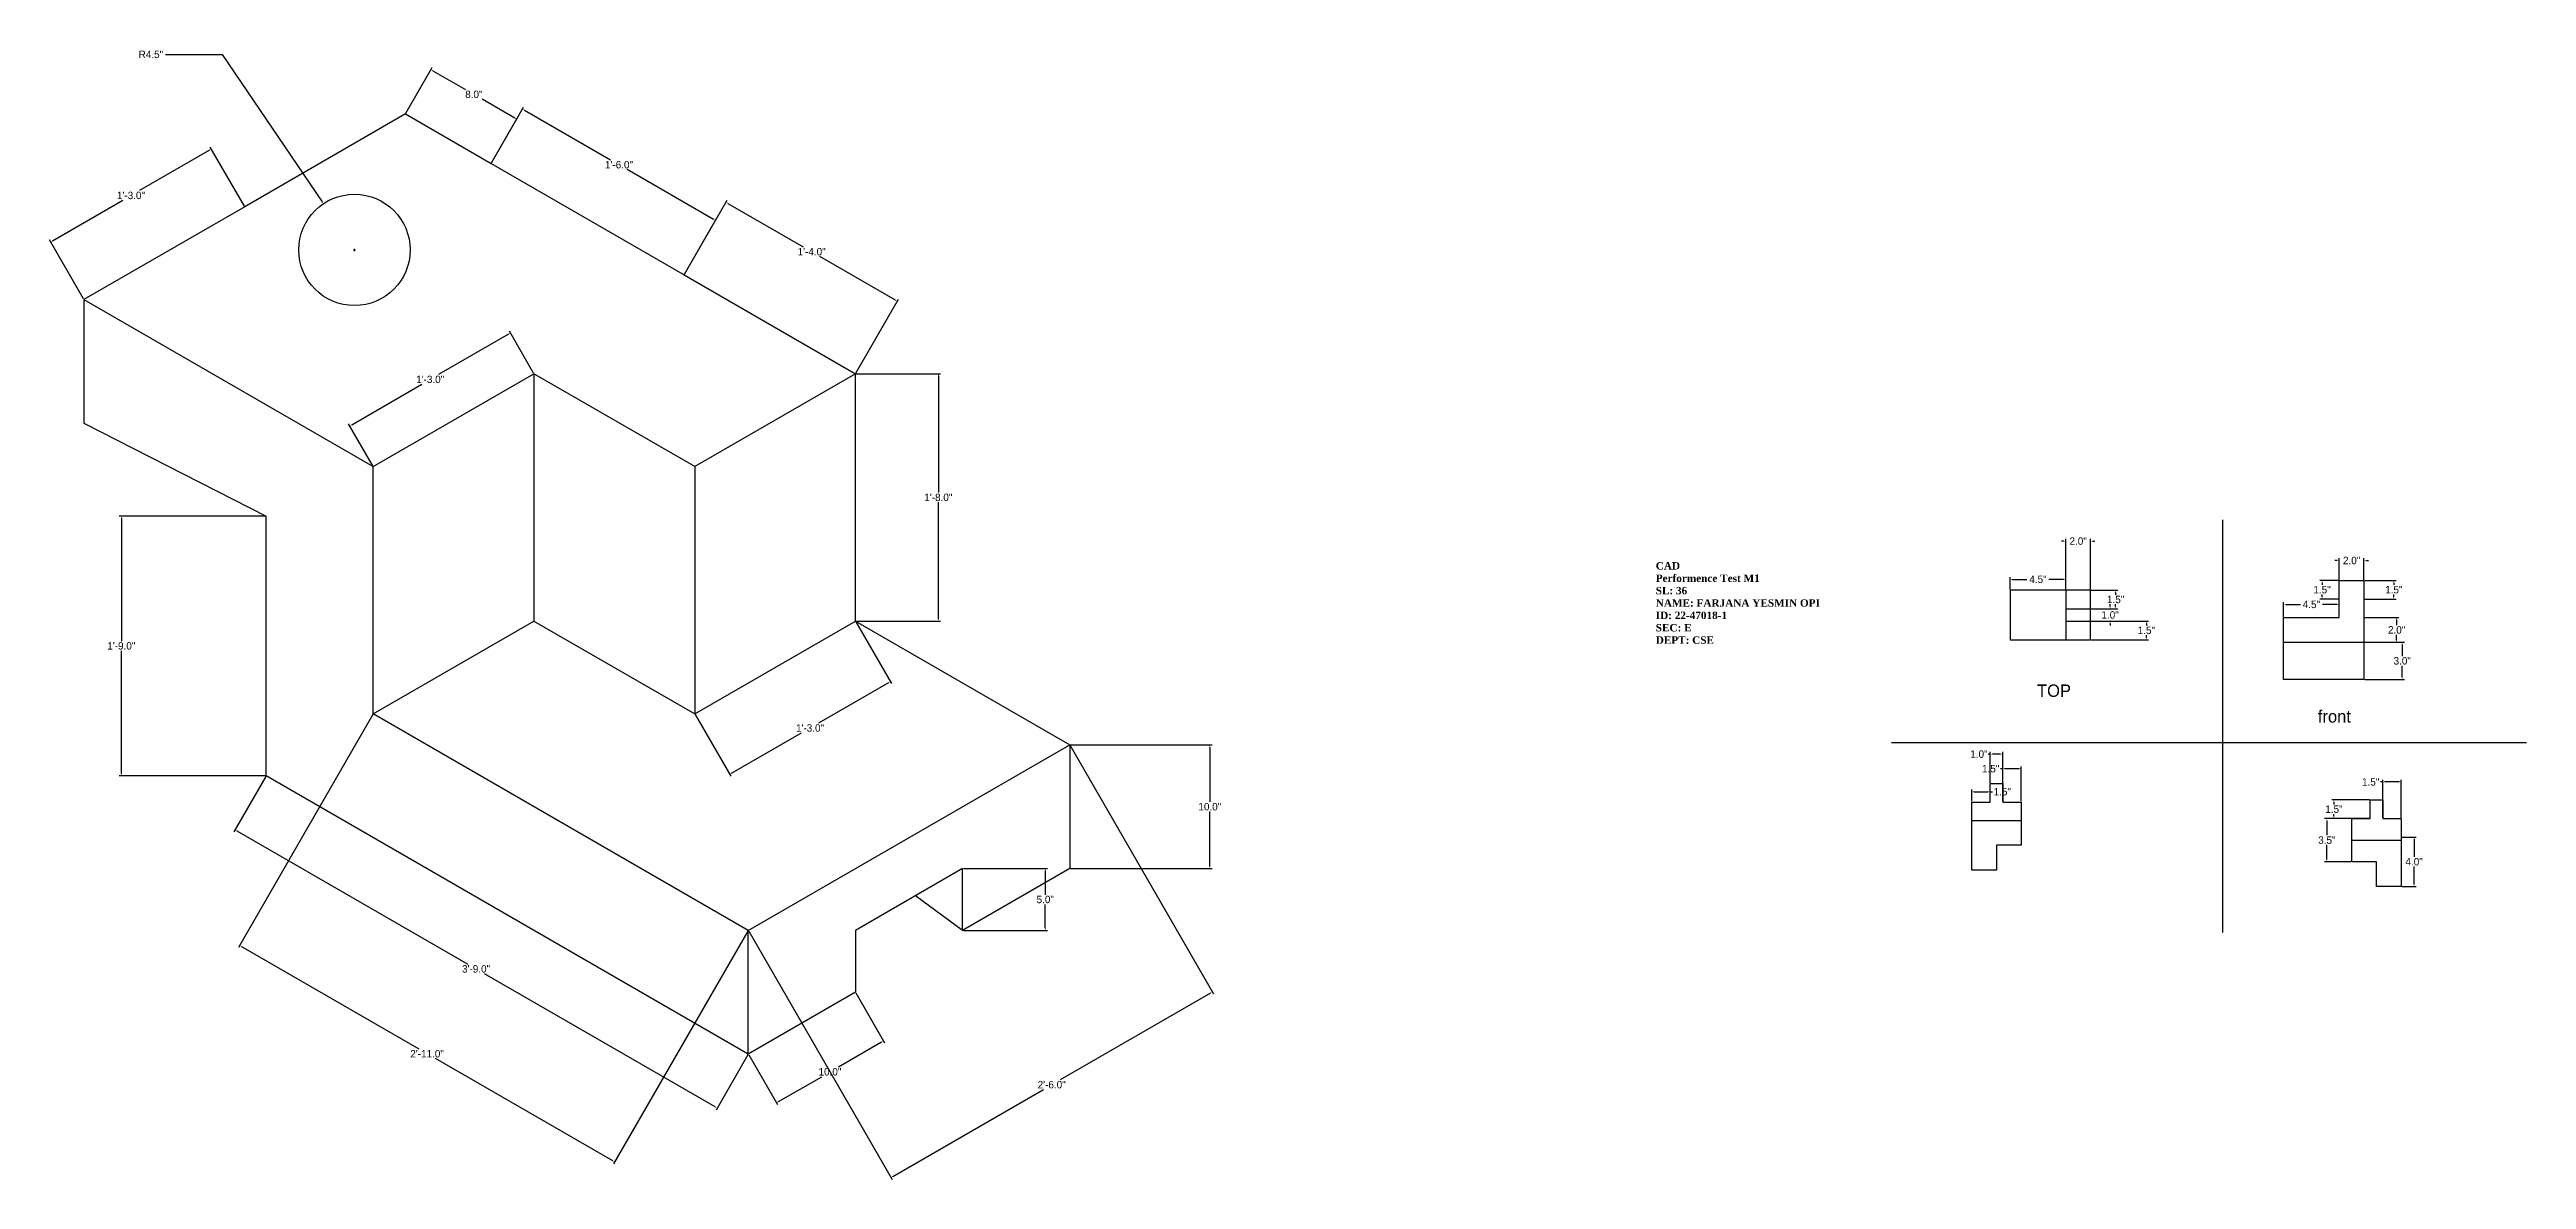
# Model space of a CAD drawing. Header units: inches. Extents: x -17 to 183, y 0 to 91.
import ezdxf

# ---------------------------------------------------------------- set-up
doc = ezdxf.new("R2010")
doc.units = ezdxf.units.IN
doc.header["$MEASUREMENT"] = 0
doc.dimstyles.get("Standard").update_dxf_attribs({"dimtxt": 0.6, "dimasz": 0.18, "dimexe": 0.18, "dimexo": 0.0625, "dimgap": 0.09, "dimtad": 0, "dimtih": 1, "dimtoh": 1, "dimdec": 1, "dimzin": 0, "dimdsep": 46, "dimlunit": 3, "dimtxsty": 'Standard', "dimcen": 0.09, "dimclrt": 5, "dimadec": 0, "dimazin": 0, "dimtfac": 1, "dimtdec": 1, "dimtofl": 0, "dimtmove": 0, "dimatfit": 3, "dimfxl": 1, "dimtolj": 1, "dimtzin": 0, "dimarcsym": 0})

# ---------------------------------------------------------------- blocks, each defined once
blk = doc.blocks.new('*D4')
at = {"color": 0, "lineweight": -2}
for p, q in [((11.39, 85.87), (13.52, 89.56)), ((13.58, 89.31), (16.21, 87.79)), ((20.2, 85.49), (17.57, 87.01)), ((18.32, 81.87), (20.44, 85.56))]:
    blk.add_line(p, q, dxfattribs=at)
at = {"color": 0}
for points in [[(13.6, 89.34), (13.57, 89.28), (13.43, 89.4)], [(20.21, 85.52), (20.18, 85.46), (20.35, 85.4)]]:
    blk.add_solid(points, dxfattribs=at)
at = {"layer": 'Defpoints', "color": 0}
for p in [(13.43, 89.4), (11.36, 85.82), (18.29, 81.82)]:
    blk.add_point(p, dxfattribs=at)
at = {"color": 5, "insert": (16.89, 87.4), "char_height": 0.6, "attachment_point": 5}
blk.add_mtext('\\A1;8.0"', dxfattribs=at)
blk = doc.blocks.new('*D5')
at = {"color": 0, "lineweight": -2}
for p, q in [((18.32, 81.87), (20.91, 86.37)), ((20.98, 86.12), (27.94, 82.1)), ((36.26, 77.3), (29.29, 81.32)), ((33.91, 72.87), (36.5, 77.37))]:
    blk.add_line(p, q, dxfattribs=at)
at = {"color": 0}
for points in [[(20.99, 86.15), (20.96, 86.1), (20.82, 86.21)], [(36.27, 77.33), (36.24, 77.28), (36.41, 77.21)]]:
    blk.add_solid(points, dxfattribs=at)
at = {"layer": 'Defpoints', "color": 0}
for p in [(18.29, 81.82), (36.41, 77.21), (33.88, 72.82)]:
    blk.add_point(p, dxfattribs=at)
at = {"color": 5, "insert": (28.62, 81.71), "char_height": 0.6, "attachment_point": 5}
blk.add_mtext('\\A1;1\'-6.0"', dxfattribs=at)
blk = doc.blocks.new('*D6')
at = {"color": 0, "lineweight": -2}
for p, q in [((-4.48, 82.89), (-10.14, 79.62)), ((-1.66, 78.37), (-4.41, 83.14)), ((-17.16, 75.57), (-11.49, 78.84)), ((-14.65, 70.87), (-17.4, 75.64))]:
    blk.add_line(p, q, dxfattribs=at)
at = {"color": 0}
for points in [[(-4.49, 82.92), (-4.46, 82.87), (-4.32, 82.98)], [(-17.17, 75.6), (-17.14, 75.55), (-17.31, 75.48)]]:
    blk.add_solid(points, dxfattribs=at)
at = {"layer": 'Defpoints', "color": 0}
for p in [(-4.32, 82.98), (-1.63, 78.32), (-14.62, 70.82)]:
    blk.add_point(p, dxfattribs=at)
at = {"color": 5, "insert": (-10.82, 79.23), "char_height": 0.6, "attachment_point": 5}
blk.add_mtext('\\A1;1\'-3.0"', dxfattribs=at)
blk = doc.blocks.new('*D7')
at = {"color": 0, "lineweight": -2}
for p, q in [((0.04, 53.32), (-11.78, 53.32)), ((-11.6, 53.14), (-11.6, 43.21)), ((-11.6, 32.5), (-11.6, 42.43)), ((0.04, 32.32), (-11.78, 32.32))]:
    blk.add_line(p, q, dxfattribs=at)
at = {"color": 0}
for points in [[(-11.63, 53.14), (-11.57, 53.14), (-11.6, 53.32)], [(-11.63, 32.5), (-11.57, 32.5), (-11.6, 32.32)]]:
    blk.add_solid(points, dxfattribs=at)
at = {"layer": 'Defpoints', "color": 0}
for p in [(0.1, 53.32), (-11.6, 32.32), (0.1, 32.32)]:
    blk.add_point(p, dxfattribs=at)
at = {"color": 5, "insert": (-11.6, 42.82), "char_height": 0.6, "attachment_point": 5}
blk.add_mtext('\\A1;1\'-9.0"', dxfattribs=at)
blk = doc.blocks.new('*D8')
at = {"color": 0, "lineweight": -2}
for p, q in [((47.79, 64.82), (54.61, 64.82)), ((54.43, 64.64), (54.43, 55.21)), ((54.43, 45), (54.43, 54.43)), ((47.79, 44.82), (54.61, 44.82))]:
    blk.add_line(p, q, dxfattribs=at)
at = {"color": 0}
for points in [[(54.4, 64.64), (54.46, 64.64), (54.43, 64.82)], [(54.4, 45), (54.46, 45), (54.43, 44.82)]]:
    blk.add_solid(points, dxfattribs=at)
at = {"layer": 'Defpoints', "color": 0}
for p in [(47.73, 64.82), (54.43, 64.82), (47.73, 44.82)]:
    blk.add_point(p, dxfattribs=at)
at = {"color": 5, "insert": (54.43, 54.82), "char_height": 0.6, "attachment_point": 5}
blk.add_mtext('\\A1;1\'-8.0"', dxfattribs=at)
blk = doc.blocks.new('*D9')
at = {"color": 0, "lineweight": -2}
for p, q in [((21.72, 64.87), (19.76, 68.27)), ((19.7, 68.02), (14.03, 64.75)), ((7.02, 60.7), (12.68, 63.97)), ((8.73, 57.37), (6.77, 60.77))]:
    blk.add_line(p, q, dxfattribs=at)
at = {"color": 0}
for points in [[(19.68, 68.05), (19.71, 67.99), (19.85, 68.11)], [(7, 60.73), (7.03, 60.67), (6.86, 60.61)]]:
    blk.add_solid(points, dxfattribs=at)
at = {"layer": 'Defpoints', "color": 0}
for p in [(21.75, 64.82), (6.86, 60.61), (8.76, 57.32)]:
    blk.add_point(p, dxfattribs=at)
at = {"color": 5, "insert": (13.36, 64.36), "char_height": 0.6, "attachment_point": 5}
blk.add_mtext('\\A1;1\'-3.0"', dxfattribs=at)
blk = doc.blocks.new('*D10')
at = {"color": 0, "lineweight": -2}
for p, q in [((0.07, 32.27), (-2.51, 27.8)), ((-2.26, 27.87), (16.39, 17.1)), ((36.4, 5.55), (17.74, 16.32)), ((39.04, 9.77), (36.46, 5.3))]:
    blk.add_line(p, q, dxfattribs=at)
at = {"color": 0}
for points in [[(-2.25, 27.9), (-2.28, 27.84), (-2.42, 27.96)], [(36.41, 5.58), (36.38, 5.52), (36.55, 5.46)]]:
    blk.add_solid(points, dxfattribs=at)
at = {"layer": 'Defpoints', "color": 0}
for p in [(0.1, 32.32), (-2.42, 27.96), (39.07, 9.82)]:
    blk.add_point(p, dxfattribs=at)
at = {"color": 5, "insert": (17.07, 16.71), "char_height": 0.6, "attachment_point": 5}
blk.add_mtext('\\A1;3\'-9.0"', dxfattribs=at)
blk = doc.blocks.new('*D11')
at = {"color": 0, "lineweight": -2}
for p, q in [((8.73, 37.27), (-2.14, 18.45)), ((-1.89, 18.51), (12.43, 10.24)), ((39.04, 19.77), (28.18, 0.95)), ((28.11, 1.19), (13.79, 9.46))]:
    blk.add_line(p, q, dxfattribs=at)
at = {"color": 0}
for points in [[(-1.87, 18.54), (-1.9, 18.49), (-2.05, 18.6)], [(28.12, 1.22), (28.09, 1.17), (28.27, 1.1)]]:
    blk.add_solid(points, dxfattribs=at)
at = {"layer": 'Defpoints', "color": 0}
for p in [(8.76, 37.32), (-2.05, 18.6), (39.07, 19.82)]:
    blk.add_point(p, dxfattribs=at)
at = {"color": 5, "insert": (13.11, 9.85), "char_height": 0.6, "attachment_point": 5}
blk.add_mtext('\\A1;2\'-11.0"', dxfattribs=at)
blk = doc.blocks.new('*D12')
at = {"color": 0, "lineweight": -2}
for p, q in [((47.76, 14.77), (50.09, 10.74)), ((49.84, 10.8), (46.35, 8.78)), ((39.1, 9.77), (41.43, 5.74)), ((41.5, 5.98), (45, 8))]:
    blk.add_line(p, q, dxfattribs=at)
at = {"color": 0}
for points in [[(49.83, 10.83), (49.86, 10.78), (50, 10.89)], [(41.48, 6.01), (41.51, 5.96), (41.34, 5.89)]]:
    blk.add_solid(points, dxfattribs=at)
at = {"layer": 'Defpoints', "color": 0}
for p in [(47.73, 14.82), (39.07, 9.82), (41.34, 5.89)]:
    blk.add_point(p, dxfattribs=at)
at = {"color": 5, "insert": (45.67, 8.39), "char_height": 0.6, "attachment_point": 5}
blk.add_mtext('\\A1;10.0"', dxfattribs=at)
blk = doc.blocks.new('*D13')
at = {"color": 0, "lineweight": -2}
for p, q in [((65.08, 34.77), (76.68, 14.69)), ((39.1, 19.77), (50.69, -0.31)), ((76.43, 14.76), (64.27, 7.74)), ((50.76, -0.06), (62.92, 6.96))]:
    blk.add_line(p, q, dxfattribs=at)
at = {"color": 0}
for points in [[(76.41, 14.78), (76.44, 14.73), (76.59, 14.85)], [(50.75, -0.04), (50.78, -0.09), (50.6, -0.15)]]:
    blk.add_solid(points, dxfattribs=at)
at = {"layer": 'Defpoints', "color": 0}
for p in [(65.05, 34.82), (39.07, 19.82), (76.59, 14.85)]:
    blk.add_point(p, dxfattribs=at)
at = {"color": 5, "insert": (63.59, 7.35), "char_height": 0.6, "attachment_point": 5}
blk.add_mtext('\\A1;2\'-6.0"', dxfattribs=at)
blk = doc.blocks.new('*D14')
at = {"color": 0, "lineweight": -2}
for p, q in [((47.76, 44.77), (50.65, 39.78)), ((50.4, 39.84), (44.74, 36.57)), ((34.77, 37.27), (37.65, 32.28)), ((37.72, 32.52), (43.38, 35.79))]:
    blk.add_line(p, q, dxfattribs=at)
at = {"color": 0}
for points in [[(50.38, 39.87), (50.41, 39.82), (50.56, 39.93)], [(37.71, 32.55), (37.74, 32.5), (37.56, 32.43)]]:
    blk.add_solid(points, dxfattribs=at)
at = {"layer": 'Defpoints', "color": 0}
for p in [(47.73, 44.82), (34.74, 37.32), (37.56, 32.43)]:
    blk.add_point(p, dxfattribs=at)
at = {"color": 5, "insert": (44.06, 36.18), "char_height": 0.6, "attachment_point": 5}
blk.add_mtext('\\A1;1\'-3.0"', dxfattribs=at)
blk = doc.blocks.new('*D15')
at = {"color": 0, "lineweight": -2}
for p, q in [((65.12, 34.82), (76.55, 34.82)), ((76.37, 34.64), (76.37, 30.21)), ((76.37, 25), (76.37, 29.43)), ((65.12, 24.82), (76.55, 24.82))]:
    blk.add_line(p, q, dxfattribs=at)
at = {"color": 0}
for points in [[(76.34, 34.64), (76.4, 34.64), (76.37, 34.82)], [(76.34, 25), (76.4, 25), (76.37, 24.82)]]:
    blk.add_solid(points, dxfattribs=at)
at = {"layer": 'Defpoints', "color": 0}
for p in [(65.05, 34.82), (76.37, 34.82), (65.05, 24.82)]:
    blk.add_point(p, dxfattribs=at)
at = {"color": 5, "insert": (76.37, 29.82), "char_height": 0.6, "attachment_point": 5}
blk.add_mtext('\\A1;10.0"', dxfattribs=at)
blk = doc.blocks.new('*D16')
at = {"color": 0, "lineweight": -2}
for p, q in [((56.46, 24.82), (63.25, 24.82)), ((63.07, 24.64), (63.07, 22.71)), ((63.07, 20), (63.07, 21.93)), ((56.46, 19.82), (63.25, 19.82))]:
    blk.add_line(p, q, dxfattribs=at)
at = {"color": 0}
for points in [[(63.04, 24.64), (63.1, 24.64), (63.07, 24.82)], [(63.04, 20), (63.1, 20), (63.07, 19.82)]]:
    blk.add_solid(points, dxfattribs=at)
at = {"layer": 'Defpoints', "color": 0}
for p in [(56.39, 24.82), (63.07, 24.82), (56.39, 19.82)]:
    blk.add_point(p, dxfattribs=at)
at = {"color": 5, "insert": (63.07, 22.32), "char_height": 0.6, "attachment_point": 5}
blk.add_mtext('\\A1;5.0"', dxfattribs=at)
blk = doc.blocks.new('*D17')
at = {"color": 0, "lineweight": -2}
for p, q in [((-8.02, 90.63), (-3.44, 90.63)), ((-3.44, 90.63), (4.62, 78.71)), ((7.15, 74.83), (7.33, 74.83)), ((7.24, 74.74), (7.24, 74.92))]:
    blk.add_line(p, q, dxfattribs=at)
at = {"color": 0}
blk.add_solid([(4.65, 78.72), (4.6, 78.69), (4.72, 78.56)], dxfattribs=at)
at = {"layer": 'Defpoints', "color": 0}
for p in [(4.72, 78.56), (7.24, 74.83)]:
    blk.add_point(p, dxfattribs=at)
at = {"color": 5, "insert": (-9.21, 90.63), "char_height": 0.6, "attachment_point": 5}
blk.add_mtext('\\A1;R4.5"', dxfattribs=at)
blk = doc.blocks.new('*D18')
at = {"color": 0, "lineweight": -2}
for p, q in [((33.91, 72.87), (37.35, 78.84)), ((37.42, 78.59), (43.51, 75.07)), ((50.96, 70.77), (44.86, 74.29)), ((47.76, 64.87), (51.21, 70.84))]:
    blk.add_line(p, q, dxfattribs=at)
at = {"color": 0}
for points in [[(37.43, 78.62), (37.4, 78.56), (37.26, 78.68)], [(50.97, 70.8), (50.94, 70.74), (51.12, 70.68)]]:
    blk.add_solid(points, dxfattribs=at)
at = {"layer": 'Defpoints', "color": 0}
for p in [(37.26, 78.68), (33.88, 72.82), (47.73, 64.82)]:
    blk.add_point(p, dxfattribs=at)
at = {"color": 5, "insert": (44.19, 74.68), "char_height": 0.6, "attachment_point": 5}
blk.add_mtext('\\A1;1\'-4.0"', dxfattribs=at)
blk = doc.blocks.new('*D19')
at = {"color": 0, "lineweight": -2}
for p, q in [((141.05, 47.38), (141.05, 48.38)), ((141.23, 48.2), (142.41, 48.2)), ((145.37, 48.2), (144.19, 48.2)), ((145.55, 47.38), (145.55, 48.38))]:
    blk.add_line(p, q, dxfattribs=at)
at = {"color": 0}
for points in [[(141.23, 48.23), (141.23, 48.17), (141.05, 48.2)], [(145.37, 48.23), (145.37, 48.17), (145.55, 48.2)]]:
    blk.add_solid(points, dxfattribs=at)
at = {"layer": 'Defpoints', "color": 0}
for p in [(141.05, 48.2), (141.05, 47.32), (145.55, 47.32)]:
    blk.add_point(p, dxfattribs=at)
at = {"color": 5, "insert": (143.3, 48.2), "char_height": 0.6, "attachment_point": 5}
blk.add_mtext('\\A1;4.5"', dxfattribs=at)
blk = doc.blocks.new('*D20')
at = {"color": 0, "lineweight": -2}
for p, q in [((145.37, 51.29), (145.19, 51.29)), ((145.55, 47.38), (145.55, 51.47)), ((147.55, 47.38), (147.55, 51.47)), ((147.73, 51.29), (147.91, 51.29))]:
    blk.add_line(p, q, dxfattribs=at)
at = {"color": 0}
for points in [[(145.37, 51.32), (145.37, 51.26), (145.55, 51.29)], [(147.73, 51.32), (147.73, 51.26), (147.55, 51.29)]]:
    blk.add_solid(points, dxfattribs=at)
at = {"layer": 'Defpoints', "color": 0}
for p in [(145.55, 51.29), (145.55, 47.32), (147.55, 47.32)]:
    blk.add_point(p, dxfattribs=at)
at = {"color": 5, "insert": (146.55, 51.29), "char_height": 0.6, "attachment_point": 5}
blk.add_mtext('\\A1;2.0"', dxfattribs=at)
blk = doc.blocks.new('*D21')
at = {"color": 0, "lineweight": -2}
for p, q in [((147.61, 47.32), (149.76, 47.32)), ((149.58, 47.14), (149.58, 46.96)), ((149.58, 46), (149.58, 46.18)), ((147.61, 45.82), (149.76, 45.82))]:
    blk.add_line(p, q, dxfattribs=at)
at = {"color": 0}
for points in [[(149.55, 47.14), (149.61, 47.14), (149.58, 47.32)], [(149.55, 46), (149.61, 46), (149.58, 45.82)]]:
    blk.add_solid(points, dxfattribs=at)
at = {"layer": 'Defpoints', "color": 0}
for p in [(147.55, 47.32), (149.58, 47.32), (147.55, 45.82)]:
    blk.add_point(p, dxfattribs=at)
at = {"color": 5, "insert": (149.58, 46.57), "char_height": 0.6, "attachment_point": 5}
blk.add_mtext('\\A1;1.5"', dxfattribs=at)
blk = doc.blocks.new('*D22')
at = {"color": 0, "lineweight": -2}
for p, q in [((149.13, 46), (149.13, 46.18)), ((147.61, 45.82), (149.31, 45.82)), ((147.61, 44.82), (149.31, 44.82)), ((149.13, 44.64), (149.13, 44.46))]:
    blk.add_line(p, q, dxfattribs=at)
at = {"color": 0}
for points in [[(149.1, 46), (149.16, 46), (149.13, 45.82)], [(149.1, 44.64), (149.16, 44.64), (149.13, 44.82)]]:
    blk.add_solid(points, dxfattribs=at)
at = {"layer": 'Defpoints', "color": 0}
for p in [(147.55, 45.82), (147.55, 44.82), (149.13, 45.82)]:
    blk.add_point(p, dxfattribs=at)
at = {"color": 5, "insert": (149.13, 45.32), "char_height": 0.6, "attachment_point": 5}
blk.add_mtext('\\A1;1.0"', dxfattribs=at)
blk = doc.blocks.new('*D23')
at = {"color": 0, "lineweight": -2}
for p, q in [((147.61, 44.82), (152.24, 44.82)), ((152.06, 44.64), (152.06, 44.46)), ((147.61, 43.32), (152.24, 43.32)), ((152.06, 43.5), (152.06, 43.68))]:
    blk.add_line(p, q, dxfattribs=at)
at = {"color": 0}
for points in [[(152.03, 44.64), (152.09, 44.64), (152.06, 44.82)], [(152.03, 43.5), (152.09, 43.5), (152.06, 43.32)]]:
    blk.add_solid(points, dxfattribs=at)
at = {"layer": 'Defpoints', "color": 0}
for p in [(147.55, 44.82), (152.06, 44.82), (147.55, 43.32)]:
    blk.add_point(p, dxfattribs=at)
at = {"color": 5, "insert": (152.06, 44.07), "char_height": 0.6, "attachment_point": 5}
blk.add_mtext('\\A1;1.5"', dxfattribs=at)
blk = doc.blocks.new('*D24')
at = {"color": 0, "lineweight": -2}
for p, q in [((163.15, 45.17), (163.15, 46.35)), ((163.33, 46.17), (164.51, 46.17)), ((167.47, 46.17), (166.29, 46.17)), ((167.65, 45.17), (167.65, 46.35))]:
    blk.add_line(p, q, dxfattribs=at)
at = {"color": 0}
for points in [[(163.33, 46.2), (163.33, 46.14), (163.15, 46.17)], [(167.47, 46.2), (167.47, 46.14), (167.65, 46.17)]]:
    blk.add_solid(points, dxfattribs=at)
at = {"layer": 'Defpoints', "color": 0}
for p in [(167.65, 46.17), (163.15, 45.11), (167.65, 45.11)]:
    blk.add_point(p, dxfattribs=at)
at = {"color": 5, "insert": (165.4, 46.17), "char_height": 0.6, "attachment_point": 5}
blk.add_mtext('\\A1;4.5"', dxfattribs=at)
blk = doc.blocks.new('*D25')
at = {"color": 0, "lineweight": -2}
for p, q in [((167.47, 49.72), (167.29, 49.72)), ((167.65, 48.17), (167.65, 49.9)), ((169.65, 48.17), (169.65, 49.9)), ((169.83, 49.72), (170.01, 49.72))]:
    blk.add_line(p, q, dxfattribs=at)
at = {"color": 0}
for points in [[(167.47, 49.75), (167.47, 49.69), (167.65, 49.72)], [(169.83, 49.75), (169.83, 49.69), (169.65, 49.72)]]:
    blk.add_solid(points, dxfattribs=at)
at = {"layer": 'Defpoints', "color": 0}
for p in [(167.65, 48.11), (169.65, 49.72), (169.65, 48.11)]:
    blk.add_point(p, dxfattribs=at)
at = {"color": 5, "insert": (168.65, 49.72), "char_height": 0.6, "attachment_point": 5}
blk.add_mtext('\\A1;2.0"', dxfattribs=at)
blk = doc.blocks.new('*D26')
at = {"color": 0, "lineweight": -2}
for p, q in [((169.71, 48.11), (172.24, 48.11)), ((169.71, 46.61), (172.24, 46.61)), ((172.06, 47.93), (172.06, 47.75)), ((172.06, 46.79), (172.06, 46.97))]:
    blk.add_line(p, q, dxfattribs=at)
at = {"color": 0}
for points in [[(172.03, 47.93), (172.09, 47.93), (172.06, 48.11)], [(172.03, 46.79), (172.09, 46.79), (172.06, 46.61)]]:
    blk.add_solid(points, dxfattribs=at)
at = {"layer": 'Defpoints', "color": 0}
for p in [(169.65, 48.11), (172.06, 48.11), (169.65, 46.61)]:
    blk.add_point(p, dxfattribs=at)
at = {"color": 5, "insert": (172.06, 47.36), "char_height": 0.6, "attachment_point": 5}
blk.add_mtext('\\A1;1.5"', dxfattribs=at)
blk = doc.blocks.new('*D27')
at = {"color": 0, "lineweight": -2}
for p, q in [((167.59, 48.11), (166.08, 48.11)), ((167.59, 46.61), (166.08, 46.61)), ((166.26, 47.93), (166.26, 47.75)), ((166.26, 46.79), (166.26, 46.97))]:
    blk.add_line(p, q, dxfattribs=at)
at = {"color": 0}
for points in [[(166.23, 47.93), (166.29, 47.93), (166.26, 48.11)], [(166.23, 46.79), (166.29, 46.79), (166.26, 46.61)]]:
    blk.add_solid(points, dxfattribs=at)
at = {"layer": 'Defpoints', "color": 0}
for p in [(166.26, 48.11), (167.65, 48.11), (167.65, 46.61)]:
    blk.add_point(p, dxfattribs=at)
at = {"color": 5, "insert": (166.26, 47.36), "char_height": 0.6, "attachment_point": 5}
blk.add_mtext('\\A1;1.5"', dxfattribs=at)
blk = doc.blocks.new('*D28')
at = {"color": 0, "lineweight": -2}
for p, q in [((169.71, 43.11), (172.92, 43.11)), ((172.74, 42.93), (172.74, 42)), ((169.71, 40.11), (172.92, 40.11)), ((172.74, 40.29), (172.74, 41.22))]:
    blk.add_line(p, q, dxfattribs=at)
at = {"color": 0}
for points in [[(172.71, 42.93), (172.77, 42.93), (172.74, 43.11)], [(172.71, 40.29), (172.77, 40.29), (172.74, 40.11)]]:
    blk.add_solid(points, dxfattribs=at)
at = {"layer": 'Defpoints', "color": 0}
for p in [(169.65, 43.11), (169.65, 40.11), (172.74, 40.11)]:
    blk.add_point(p, dxfattribs=at)
at = {"color": 5, "insert": (172.74, 41.61), "char_height": 0.6, "attachment_point": 5}
blk.add_mtext('\\A1;3.0"', dxfattribs=at)
blk = doc.blocks.new('*D29')
at = {"color": 0, "lineweight": -2}
for p, q in [((169.71, 45.11), (172.47, 45.11)), ((172.29, 44.93), (172.29, 44.5)), ((169.71, 43.11), (172.47, 43.11)), ((172.29, 43.29), (172.29, 43.72))]:
    blk.add_line(p, q, dxfattribs=at)
at = {"color": 0}
for points in [[(172.26, 44.93), (172.32, 44.93), (172.29, 45.11)], [(172.26, 43.29), (172.32, 43.29), (172.29, 43.11)]]:
    blk.add_solid(points, dxfattribs=at)
at = {"layer": 'Defpoints', "color": 0}
for p in [(169.65, 45.11), (169.65, 43.11), (172.29, 43.11)]:
    blk.add_point(p, dxfattribs=at)
at = {"color": 5, "insert": (172.29, 44.11), "char_height": 0.6, "attachment_point": 5}
blk.add_mtext('\\A1;2.0"', dxfattribs=at)
blk = doc.blocks.new('*D30')
at = {"color": 0, "lineweight": -2}
for p, q in [((171.16, 31.82), (170.98, 31.82)), ((171.16, 28.93), (171.16, 32)), ((172.48, 31.82), (171.34, 31.82)), ((172.66, 28.93), (172.66, 32))]:
    blk.add_line(p, q, dxfattribs=at)
at = {"color": 0}
for points in [[(171.34, 31.85), (171.34, 31.79), (171.16, 31.82)], [(172.48, 31.85), (172.48, 31.79), (172.66, 31.82)]]:
    blk.add_solid(points, dxfattribs=at)
at = {"layer": 'Defpoints', "color": 0}
for p in [(171.16, 31.82), (171.16, 28.87), (172.66, 28.87)]:
    blk.add_point(p, dxfattribs=at)
at = {"color": 5, "insert": (170.19, 31.82), "char_height": 0.6, "attachment_point": 5}
blk.add_mtext('\\A1;1.5"', dxfattribs=at)
blk = doc.blocks.new('*D31')
at = {"color": 0, "lineweight": -2}
for p, q in [((170.1, 30.37), (167.04, 30.37)), ((167.22, 30.19), (167.22, 30.01)), ((170.1, 28.87), (167.04, 28.87)), ((167.22, 29.05), (167.22, 29.23))]:
    blk.add_line(p, q, dxfattribs=at)
at = {"color": 0}
for points in [[(167.19, 30.19), (167.25, 30.19), (167.22, 30.37)], [(167.19, 29.05), (167.25, 29.05), (167.22, 28.87)]]:
    blk.add_solid(points, dxfattribs=at)
at = {"layer": 'Defpoints', "color": 0}
for p in [(170.16, 30.37), (167.22, 28.87), (170.16, 28.87)]:
    blk.add_point(p, dxfattribs=at)
at = {"color": 5, "insert": (167.22, 29.62), "char_height": 0.6, "attachment_point": 5}
blk.add_mtext('\\A1;1.5"', dxfattribs=at)
blk = doc.blocks.new('*D32')
at = {"color": 0, "lineweight": -2}
for p, q in [((172.72, 27.37), (173.88, 27.37)), ((173.7, 27.19), (173.7, 25.76)), ((173.7, 23.55), (173.7, 24.98)), ((172.72, 23.37), (173.88, 23.37))]:
    blk.add_line(p, q, dxfattribs=at)
at = {"color": 0}
for points in [[(173.67, 27.19), (173.73, 27.19), (173.7, 27.37)], [(173.67, 23.55), (173.73, 23.55), (173.7, 23.37)]]:
    blk.add_solid(points, dxfattribs=at)
at = {"layer": 'Defpoints', "color": 0}
for p in [(172.66, 27.37), (173.7, 27.37), (172.66, 23.37)]:
    blk.add_point(p, dxfattribs=at)
at = {"color": 5, "insert": (173.7, 25.37), "char_height": 0.6, "attachment_point": 5}
blk.add_mtext('\\A1;4.0"', dxfattribs=at)
blk = doc.blocks.new('*D33')
at = {"color": 0, "lineweight": -2}
for p, q in [((168.6, 28.87), (166.47, 28.87)), ((166.65, 28.69), (166.65, 27.51)), ((166.65, 25.55), (166.65, 26.73)), ((168.6, 25.37), (166.47, 25.37))]:
    blk.add_line(p, q, dxfattribs=at)
at = {"color": 0}
for points in [[(166.62, 28.69), (166.68, 28.69), (166.65, 28.87)], [(166.62, 25.55), (166.68, 25.55), (166.65, 25.37)]]:
    blk.add_solid(points, dxfattribs=at)
at = {"layer": 'Defpoints', "color": 0}
for p in [(166.65, 28.87), (168.66, 28.87), (168.66, 25.37)]:
    blk.add_point(p, dxfattribs=at)
at = {"color": 5, "insert": (166.65, 27.12), "char_height": 0.6, "attachment_point": 5}
blk.add_mtext('\\A1;3.5"', dxfattribs=at)
blk = doc.blocks.new('*D34')
at = {"color": 0, "lineweight": -2}
for p, q in [((140.45, 32.89), (140.27, 32.89)), ((140.45, 30.26), (140.45, 33.07)), ((141.77, 32.89), (140.63, 32.89)), ((141.95, 30.26), (141.95, 33.07))]:
    blk.add_line(p, q, dxfattribs=at)
at = {"color": 0}
for points in [[(140.63, 32.92), (140.63, 32.86), (140.45, 32.89)], [(141.77, 32.92), (141.77, 32.86), (141.95, 32.89)]]:
    blk.add_solid(points, dxfattribs=at)
at = {"layer": 'Defpoints', "color": 0}
for p in [(140.45, 32.89), (140.45, 30.2), (141.95, 30.2)]:
    blk.add_point(p, dxfattribs=at)
at = {"color": 5, "insert": (139.48, 32.89), "char_height": 0.6, "attachment_point": 5}
blk.add_mtext('\\A1;1.5"', dxfattribs=at)
blk = doc.blocks.new('*D35')
at = {"color": 0, "lineweight": -2}
for p, q in [((139.45, 34.07), (139.27, 34.07)), ((139.45, 31.76), (139.45, 34.25)), ((140.27, 34.07), (139.63, 34.07)), ((140.45, 31.76), (140.45, 34.25))]:
    blk.add_line(p, q, dxfattribs=at)
at = {"color": 0}
for points in [[(139.63, 34.1), (139.63, 34.04), (139.45, 34.07)], [(140.27, 34.1), (140.27, 34.04), (140.45, 34.07)]]:
    blk.add_solid(points, dxfattribs=at)
at = {"layer": 'Defpoints', "color": 0}
for p in [(139.45, 34.07), (139.45, 31.7), (140.45, 31.7)]:
    blk.add_point(p, dxfattribs=at)
at = {"color": 5, "insert": (138.53, 34.07), "char_height": 0.6, "attachment_point": 5}
blk.add_mtext('\\A1;1.0"', dxfattribs=at)
blk = doc.blocks.new('*D36')
at = {"color": 0, "lineweight": -2}
for p, q in [((137.95, 30.26), (137.95, 31.21)), ((138.13, 31.03), (139.27, 31.03)), ((139.45, 30.26), (139.45, 31.21)), ((139.45, 31.03), (139.63, 31.03))]:
    blk.add_line(p, q, dxfattribs=at)
at = {"color": 0}
for points in [[(138.13, 31.06), (138.13, 31), (137.95, 31.03)], [(139.27, 31.06), (139.27, 31), (139.45, 31.03)]]:
    blk.add_solid(points, dxfattribs=at)
at = {"layer": 'Defpoints', "color": 0}
for p in [(137.95, 30.2), (139.45, 31.03), (139.45, 30.2)]:
    blk.add_point(p, dxfattribs=at)
at = {"color": 5, "insert": (140.42, 31.03), "char_height": 0.6, "attachment_point": 5}
blk.add_mtext('\\A1;1.5"', dxfattribs=at)

msp = doc.modelspace()

# ---------------------------------------------------------------- linework, layer by layer
for p, q in [((11.36, 85.82), (-1.63, 78.32)), ((11.36, 85.82), (18.29, 81.82)), ((18.29, 81.82), (33.88, 72.82)), ((-1.63, 78.32), (-14.62, 70.82)), ((33.88, 72.82), (47.73, 64.82)), ((-14.62, 70.82), (8.76, 57.32)), ((-14.62, 70.82), (-14.62, 60.82)), ((8.76, 57.32), (21.75, 64.82)), ((21.75, 64.82), (21.75, 44.82)), ((34.74, 57.32), (21.75, 64.82)), ((47.73, 64.82), (34.74, 57.32)), ((47.73, 44.82), (47.73, 64.82)), ((-14.62, 60.82), (0.1, 53.32)), ((8.76, 37.32), (8.76, 57.32)), ((34.74, 57.32), (34.74, 37.32)), ((0.1, 32.32), (0.1, 53.32)), ((158.21, 53.01), (158.21, 19.64)), ((167.65, 46.61), (167.65, 48.11)), ((167.65, 48.11), (169.65, 48.11)), ((169.65, 48.11), (169.65, 46.61)), ((145.55, 47.32), (141.05, 47.32)), ((141.05, 47.32), (141.05, 45.82)), ((147.55, 47.32), (145.55, 47.32)), ((145.55, 47.32), (145.55, 45.82)), ((147.55, 45.82), (147.55, 47.32)), ((167.65, 45.11), (167.65, 46.61)), ((169.65, 46.61), (169.65, 45.11)), ((8.76, 37.32), (21.75, 44.82)), ((21.75, 44.82), (34.74, 37.32)), ((34.74, 37.32), (47.73, 44.82)), ((47.73, 44.82), (65.05, 34.82)), ((141.05, 45.82), (141.05, 44.82)), ((141.05, 44.82), (141.05, 43.32)), ((145.55, 45.82), (145.55, 44.82)), ((145.55, 45.82), (147.55, 45.82)), ((145.55, 44.82), (145.55, 43.32)), ((145.55, 44.82), (147.55, 44.82)), ((147.55, 44.82), (147.55, 45.82)), ((147.55, 43.32), (147.55, 44.82)), ((163.15, 43.11), (163.15, 45.11)), ((163.15, 45.11), (167.65, 45.11)), ((169.65, 45.11), (169.65, 43.11)), ((141.05, 43.32), (145.55, 43.32)), ((145.55, 43.32), (147.55, 43.32)), ((163.15, 40.11), (163.15, 43.11)), ((163.15, 43.11), (169.65, 43.11)), ((169.65, 43.11), (169.65, 40.11)), ((169.65, 40.11), (163.15, 40.11)), ((39.07, 19.82), (8.76, 37.32)), ((39.07, 19.82), (65.05, 34.82)), ((65.05, 34.82), (65.05, 24.82)), ((131.46, 35.01), (182.78, 35.01)), ((39.07, 9.82), (0.1, 32.32)), ((137.95, 28.7), (137.95, 30.2)), ((137.95, 30.2), (139.45, 30.2)), ((139.45, 30.2), (139.45, 31.7)), ((139.45, 31.7), (140.45, 31.7)), ((140.45, 31.7), (140.45, 30.2)), ((140.45, 30.2), (141.95, 30.2)), ((141.95, 30.2), (141.95, 28.7)), ((170.16, 28.87), (170.16, 30.37)), ((170.16, 30.37), (171.16, 30.37)), ((171.16, 30.37), (171.16, 28.87)), ((137.95, 24.7), (137.95, 28.7)), ((137.95, 28.7), (141.95, 28.7)), ((141.95, 28.7), (141.95, 26.7)), ((168.66, 25.37), (168.66, 28.87)), ((168.66, 28.87), (170.16, 28.87)), ((171.16, 28.87), (172.66, 28.87)), ((172.66, 28.87), (172.66, 27.37)), ((141.95, 26.7), (139.95, 26.7)), ((139.95, 26.7), (139.95, 24.7)), ((168.66, 27.12), (172.66, 27.12)), ((172.66, 27.37), (172.66, 23.37)), ((56.39, 24.82), (47.73, 19.82)), ((65.05, 24.82), (56.39, 19.82)), ((56.39, 19.82), (56.39, 24.82)), ((139.95, 24.7), (137.95, 24.7)), ((170.66, 25.37), (168.66, 25.37)), ((170.66, 23.37), (170.66, 25.37)), ((56.39, 19.82), (52.57, 22.61)), ((172.66, 23.37), (170.66, 23.37)), ((39.07, 9.82), (39.07, 19.82)), ((47.73, 19.82), (47.73, 14.82)), ((47.73, 14.82), (39.07, 9.82))]:
    msp.add_line(p, q)
msp.add_circle((7.24, 74.83), 4.5)

# ---------------------------------------------------------------- texts
at = {"insert": (112.41, 49.59), "char_height": 0.6, "attachment_point": 1}
msp.add_mtext('{\\fTimes New Roman|b1|i0|c0|p18;\\C1;CAD\\PPerformence Test M1\\PSL: 36\\PNAME: FARJANA YESMIN OPI\\PID: 22-47018-1\\PSEC: E\\PDEPT: CSE}', dxfattribs=at)
at = {"char_height": 1, "attachment_point": 1}
for s, insert, width in [('TOP', (143.22, 39.7), 0.4507), ('front', (165.92, 37.62), 0.0563)]:
    msp.add_mtext(s, dxfattribs=dict(at, insert=insert, width=width))

# ---------------------------------------------------------------- dimensions: what is measured, and where the dimension line sits
dim = msp.add_radius_dim(center=(7.24, 74.83), mpoint=(4.72, 78.56), dimstyle='Standard')
dim.commit()
dim.dimension.update_dxf_attribs({"geometry": '*D17', "text_midpoint": (-9.21, 90.63), "dimtype": 164})
for p1, p2, distance, picture, middle in [((18.29, 81.82), (11.36, 85.82), -4.13, '*D4', (16.89, 87.4)), ((18.29, 81.82), (33.88, 72.82), 5.07, '*D5', (28.62, 81.71)), ((-14.62, 70.82), (-1.63, 78.32), 5.38, '*D6', (-10.82, 79.23)), ((47.73, 64.82), (33.88, 72.82), -6.77, '*D18', (44.19, 74.68)), ((21.75, 64.82), (8.76, 57.32), -3.8, '*D9', (13.36, 64.36)), ((47.73, 44.82), (47.73, 64.82), -6.7, '*D8', (54.43, 54.82)), ((0.1, 53.32), (0.1, 32.32), -11.71, '*D7', (-11.6, 42.82)), ((47.73, 44.82), (34.74, 37.32), 5.65, '*D14', (44.06, 36.18)), ((39.07, 19.82), (8.76, 37.32), 21.61, '*D11', (13.11, 9.85)), ((39.07, 19.82), (65.05, 34.82), -23.06, '*D13', (63.59, 7.35)), ((65.05, 24.82), (65.05, 34.82), -11.32, '*D15', (76.37, 29.82)), ((39.07, 9.82), (0.1, 32.32), 5.03, '*D10', (17.07, 16.71)), ((56.39, 19.82), (56.39, 24.82), -6.68, '*D16', (63.07, 22.32)), ((47.73, 14.82), (39.07, 9.82), 4.54, '*D12', (45.67, 8.39))]:
    dim = msp.add_aligned_dim(p1=p1, p2=p2, distance=distance, dimstyle='Standard')
    dim.commit()
    dim.dimension.update_dxf_attribs({"geometry": picture, "text_midpoint": middle})
for base, p1, p2, picture, middle in [((145.55, 51.29), (147.55, 47.32), (145.55, 47.32), '*D20', (146.55, 51.29)), ((169.65, 49.72), (167.65, 48.11), (169.65, 48.11), '*D25', (168.65, 49.72)), ((141.05, 48.2), (145.55, 47.32), (141.05, 47.32), '*D19', (143.3, 48.2)), ((167.65, 46.17), (163.15, 45.11), (167.65, 45.11), '*D24', (165.4, 46.17)), ((139.45, 34.07), (140.45, 31.7), (139.45, 31.7), '*D35', (138.53, 34.07)), ((140.45, 32.89), (141.95, 30.2), (140.45, 30.2), '*D34', (139.48, 32.89)), ((171.16, 31.82), (172.66, 28.87), (171.16, 28.87), '*D30', (170.19, 31.82)), ((139.45, 31.03), (137.95, 30.2), (139.45, 30.2), '*D36', (140.42, 31.03))]:
    dim = msp.add_linear_dim(base=base, p1=p1, p2=p2, dimstyle='Standard')
    dim.commit()
    dim.dimension.update_dxf_attribs({"geometry": picture, "text_midpoint": middle})
for base, p1, p2, picture, middle in [((166.26, 48.11), (167.65, 46.61), (167.65, 48.11), '*D27', (166.26, 47.36)), ((172.06, 48.11), (169.65, 46.61), (169.65, 48.11), '*D26', (172.06, 47.36)), ((149.58, 47.32), (147.55, 45.82), (147.55, 47.32), '*D21', (149.58, 46.57)), ((149.13, 45.82), (147.55, 44.82), (147.55, 45.82), '*D22', (149.13, 45.32)), ((152.06, 44.82), (147.55, 43.32), (147.55, 44.82), '*D23', (152.06, 44.07)), ((172.29, 43.11), (169.65, 45.11), (169.65, 43.11), '*D29', (172.29, 44.11)), ((172.74, 40.11), (169.65, 43.11), (169.65, 40.11), '*D28', (172.74, 41.61)), ((167.22, 28.87), (170.16, 30.37), (170.16, 28.87), '*D31', (167.22, 29.62)), ((166.65, 28.87), (168.66, 25.37), (168.66, 28.87), '*D33', (166.65, 27.12)), ((173.7, 27.37), (172.66, 23.37), (172.66, 27.37), '*D32', (173.7, 25.37))]:
    dim = msp.add_linear_dim(base=base, p1=p1, p2=p2, angle=90, dimstyle='Standard')
    dim.commit()
    dim.dimension.update_dxf_attribs({"geometry": picture, "text_midpoint": middle})

doc.saveas('drawing.dxf')
